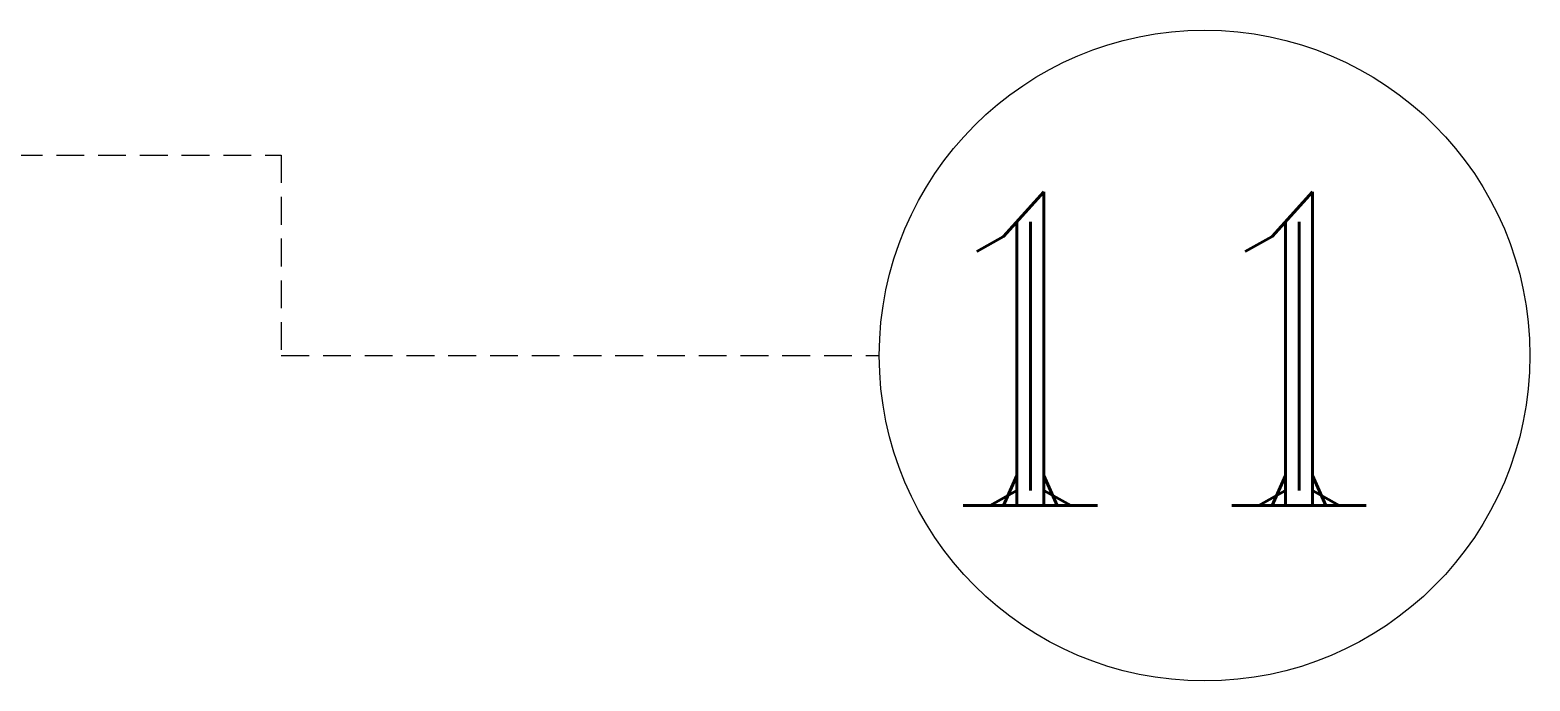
# Model space of a CAD drawing. Header units: millimetres. Extents: x 87 to 927, y 85 to 1088.
# Drawn here: x 412.98 to 426.45, y 626.92 to 632.76 of the extents above; entities that cross this region are included whole.
import ezdxf

# ---------------------------------------------------------------- set-up
doc = ezdxf.new("R2010")
doc.units = ezdxf.units.MM
doc.linetypes.add('DASHED2', pattern=[0.375, 0.25, -0.125])
doc.styles.add('STYLE2', font='romant.shx')

msp = doc.modelspace()

# ---------------------------------------------------------------- linework, layer by layer
at = {"color": 1, "linetype": 'DASHED2', "lineweight": 5}
for p, q in [((376.094, 631.639), (415.239, 631.639)), ((415.239, 629.839), (420.61, 629.839))]:
    msp.add_line(p, q, dxfattribs=at)
at = {"color": 1, "linetype": 'DASHED2', "lineweight": 18}
msp.add_line((415.239, 631.639), (415.239, 629.839), dxfattribs=at)
at = {"color": 0, "linetype": 'ByBlock', "lineweight": 18}
msp.add_circle((423.532, 629.839), 2.922, dxfattribs=at)

# ---------------------------------------------------------------- texts
at = {"color": 0, "style": 'STYLE2'}
msp.add_text('11', height=2.8149, dxfattribs=at).set_placement((420.761, 628.494))

doc.saveas('drawing.dxf')
